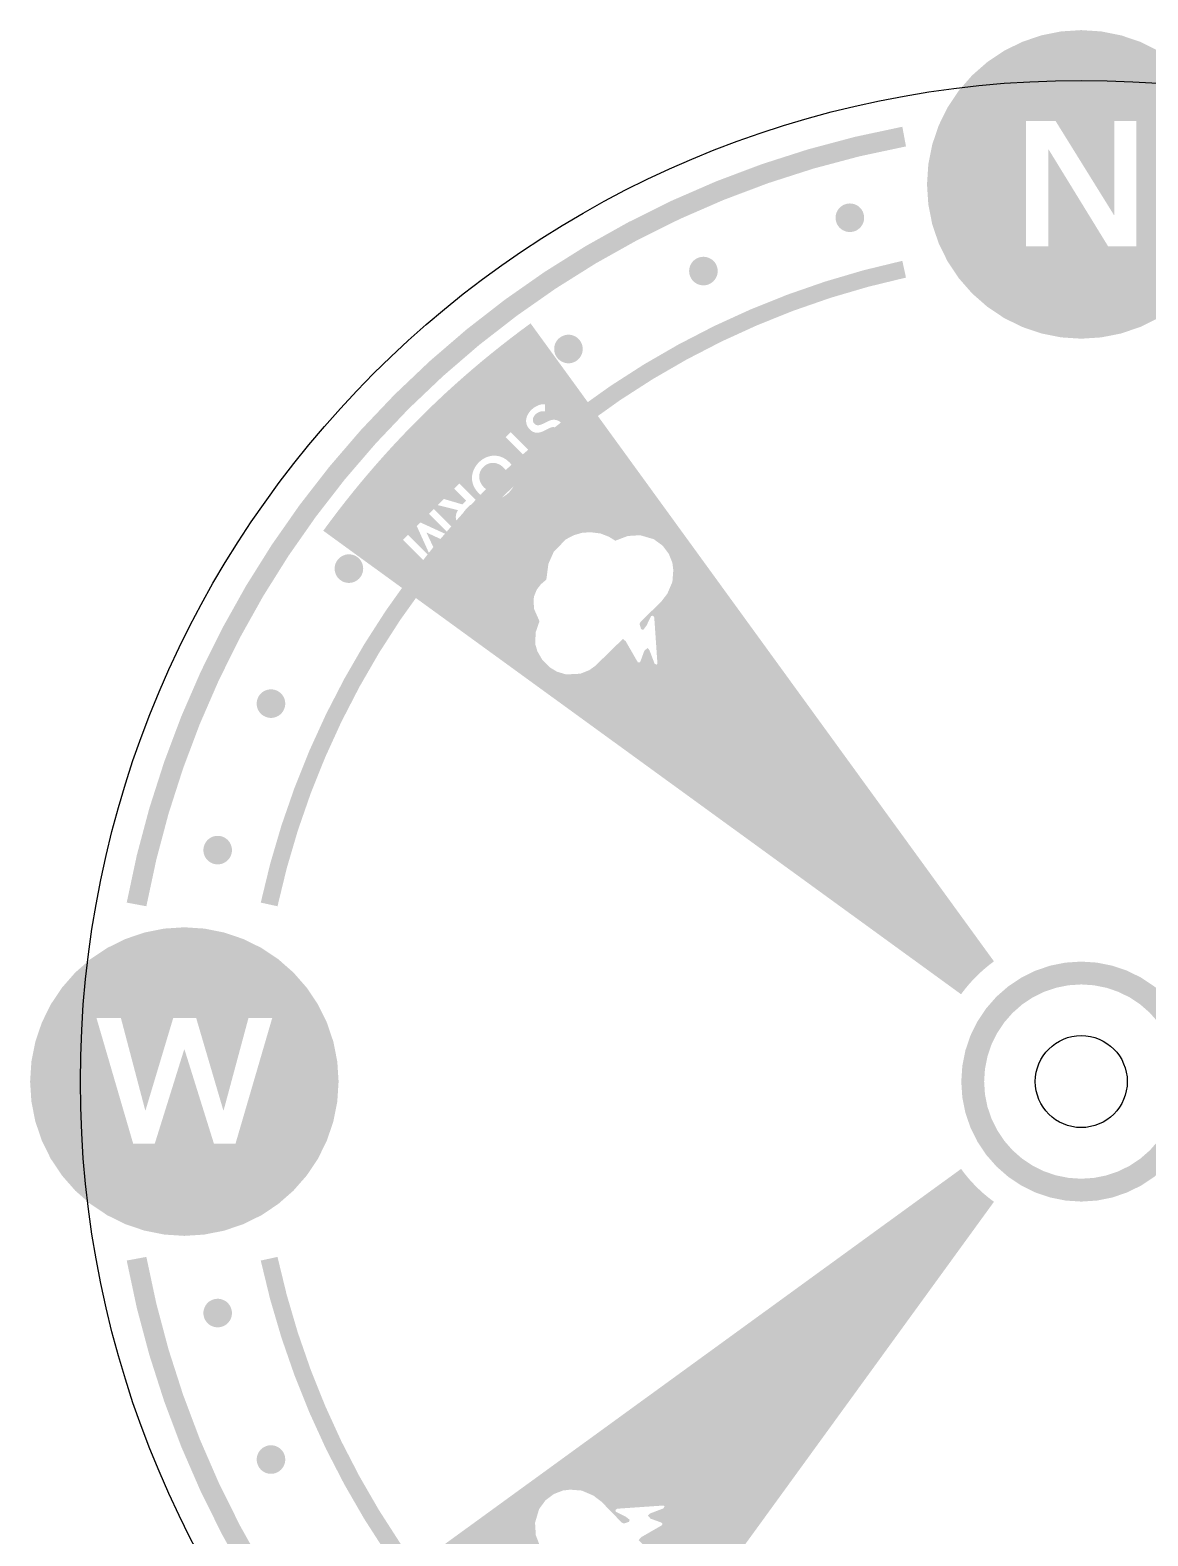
# Model space of a CAD drawing. Header units: millimetres. Extents: x 6 to 297, y 6 to 451.
# Drawn here: x 172 to 211.1, y 286.7 to 339.4 of the extents above; entities that cross this region are included whole.
import ezdxf

# ---------------------------------------------------------------- set-up
doc = ezdxf.new("R2010")
doc.units = ezdxf.units.MM
doc.layers.add('CUT', color=1, linetype='Continuous')
doc.layers.add('RASTER', color=7, linetype='Continuous')

msp = doc.modelspace()

# ---------------------------------------------------------------- hatches: boundary and pattern name
at = {"layer": 'RASTER'}
h = msp.add_hatch(color=7, dxfattribs=at)
h.paths.add_polyline_path([(214.2, 334), (214.154, 333.295), (214.016, 332.602), (213.789, 331.934), (213.477, 331.3), (213.084, 330.713), (212.618, 330.182), (212.087, 329.716), (211.5, 329.323), (210.866, 329.011), (210.198, 328.784), (209.505, 328.646), (208.8, 328.6), (208.095, 328.646), (207.402, 328.784), (206.734, 329.011), (206.1, 329.323), (205.513, 329.716), (204.982, 330.182), (204.516, 330.713), (204.123, 331.3), (203.811, 331.934), (203.584, 332.602), (203.446, 333.295), (203.4, 334), (203.446, 334.705), (203.584, 335.398), (203.811, 336.066), (204.123, 336.7), (204.516, 337.287), (204.982, 337.818), (205.513, 338.284), (206.1, 338.677), (206.734, 338.989), (207.402, 339.216), (208.095, 339.354), (208.8, 339.4), (209.505, 339.354), (210.198, 339.216), (210.866, 338.989), (211.5, 338.677), (212.087, 338.284), (212.618, 337.818), (213.084, 337.287), (213.477, 336.7), (213.789, 336.066), (214.016, 335.398), (214.154, 334.705)])
h.paths.add_polyline_path([(206.866, 336.22), (206.866, 331.83), (207.647, 331.83), (207.647, 335.221), (207.659, 335.221), (209.742, 331.83), (210.734, 331.83), (210.734, 336.22), (209.953, 336.22), (209.953, 332.934), (209.941, 332.934), (207.901, 336.22), (206.866, 336.22)], flags=0)
for points in [[(175.382, 308.864), (175.737, 310.527), (176.175, 312.17), (176.694, 313.789), (177.293, 315.38), (177.971, 316.939), (178.727, 318.462), (179.557, 319.945), (180.461, 321.385), (181.435, 322.778), (182.478, 324.121), (183.587, 325.41), (184.758, 326.642), (185.99, 327.813), (187.279, 328.922), (188.622, 329.965), (190.015, 330.939), (191.455, 331.843), (192.938, 332.673), (194.461, 333.429), (196.02, 334.107), (197.611, 334.706), (199.23, 335.225), (200.873, 335.663), (202.536, 336.018), (202.664, 335.33), (201.036, 334.982), (199.427, 334.554), (197.842, 334.045), (196.283, 333.458), (194.757, 332.794), (193.265, 332.054), (191.812, 331.241), (190.402, 330.356), (189.037, 329.401), (187.722, 328.38), (186.46, 327.294), (185.253, 326.147), (184.106, 324.94), (183.02, 323.678), (181.999, 322.363), (181.044, 320.998), (180.159, 319.588), (179.346, 318.135), (178.606, 316.643), (177.942, 315.117), (177.355, 313.558), (176.846, 311.973), (176.418, 310.364), (176.07, 308.736)], [(201.199, 332.833), (201.195, 332.768), (201.182, 332.704), (201.161, 332.642), (201.132, 332.583), (201.096, 332.529), (201.053, 332.48), (201.003, 332.437), (200.949, 332.4), (200.89, 332.372), (200.828, 332.351), (200.764, 332.338), (200.699, 332.333), (200.634, 332.338), (200.57, 332.351), (200.508, 332.372), (200.449, 332.4), (200.395, 332.437), (200.345, 332.48), (200.302, 332.529), (200.266, 332.583), (200.237, 332.642), (200.216, 332.704), (200.203, 332.768), (200.199, 332.833), (200.203, 332.899), (200.216, 332.963), (200.237, 333.025), (200.266, 333.083), (200.302, 333.138), (200.345, 333.187), (200.395, 333.23), (200.449, 333.266), (200.508, 333.295), (200.57, 333.316), (200.634, 333.329), (200.699, 333.333), (200.764, 333.329), (200.828, 333.316), (200.89, 333.295), (200.949, 333.266), (201.003, 333.23), (201.053, 333.187), (201.096, 333.138), (201.132, 333.083), (201.161, 333.025), (201.182, 332.963), (201.195, 332.899)], [(180.075, 308.864), (180.405, 310.222), (180.8, 311.564), (181.258, 312.885), (181.778, 314.182), (182.359, 315.454), (183, 316.696), (183.699, 317.907), (184.455, 319.083), (185.266, 320.222), (186.131, 321.321), (187.046, 322.377), (188.011, 323.389), (189.023, 324.354), (190.079, 325.269), (191.178, 326.134), (192.317, 326.945), (193.493, 327.701), (194.704, 328.4), (195.946, 329.041), (197.218, 329.622), (198.515, 330.142), (199.836, 330.6), (201.178, 330.995), (202.536, 331.325), (202.664, 330.739), (201.333, 330.415), (200.019, 330.029), (198.725, 329.58), (197.454, 329.071), (196.208, 328.502), (194.991, 327.874), (193.805, 327.189), (192.653, 326.448), (191.538, 325.653), (190.461, 324.807), (189.426, 323.91), (188.435, 322.965), (187.49, 321.974), (186.593, 320.939), (185.747, 319.862), (184.952, 318.747), (184.211, 317.595), (183.526, 316.409), (182.898, 315.192), (182.329, 313.946), (181.82, 312.675), (181.371, 311.381), (180.985, 310.067), (180.661, 308.736)], [(196.072, 330.967), (196.068, 330.902), (196.055, 330.838), (196.034, 330.776), (196.005, 330.717), (195.969, 330.663), (195.926, 330.614), (195.876, 330.571), (195.822, 330.534), (195.763, 330.505), (195.701, 330.484), (195.637, 330.472), (195.572, 330.467), (195.507, 330.472), (195.443, 330.484), (195.381, 330.505), (195.322, 330.534), (195.268, 330.571), (195.218, 330.614), (195.175, 330.663), (195.139, 330.717), (195.11, 330.776), (195.089, 330.838), (195.076, 330.902), (195.072, 330.967), (195.076, 331.033), (195.089, 331.097), (195.11, 331.159), (195.139, 331.217), (195.175, 331.272), (195.218, 331.321), (195.268, 331.364), (195.322, 331.4), (195.381, 331.429), (195.443, 331.45), (195.507, 331.463), (195.572, 331.467), (195.637, 331.463), (195.701, 331.45), (195.763, 331.429), (195.822, 331.4), (195.876, 331.364), (195.926, 331.321), (195.969, 331.272), (196.005, 331.217), (196.034, 331.159), (196.055, 331.097), (196.068, 331.033)], [(191.347, 328.239), (191.343, 328.174), (191.33, 328.11), (191.309, 328.048), (191.28, 327.989), (191.244, 327.935), (191.201, 327.886), (191.151, 327.843), (191.097, 327.806), (191.038, 327.778), (190.976, 327.756), (190.912, 327.744), (190.847, 327.739), (190.782, 327.744), (190.718, 327.756), (190.656, 327.778), (190.597, 327.806), (190.543, 327.843), (190.494, 327.886), (190.45, 327.935), (190.414, 327.989), (190.385, 328.048), (190.364, 328.11), (190.351, 328.174), (190.347, 328.239), (190.351, 328.305), (190.364, 328.369), (190.385, 328.431), (190.414, 328.489), (190.45, 328.544), (190.494, 328.593), (190.543, 328.636), (190.597, 328.672), (190.656, 328.701), (190.718, 328.722), (190.782, 328.735), (190.847, 328.739), (190.912, 328.735), (190.976, 328.722), (191.038, 328.701), (191.097, 328.672), (191.151, 328.636), (191.201, 328.593), (191.244, 328.544), (191.28, 328.489), (191.309, 328.431), (191.33, 328.369), (191.343, 328.305)], [(183.661, 320.553), (183.656, 320.488), (183.644, 320.424), (183.622, 320.362), (183.594, 320.303), (183.557, 320.249), (183.514, 320.199), (183.465, 320.156), (183.411, 320.12), (183.352, 320.091), (183.29, 320.07), (183.226, 320.057), (183.161, 320.053), (183.095, 320.057), (183.031, 320.07), (182.969, 320.091), (182.911, 320.12), (182.856, 320.156), (182.807, 320.199), (182.764, 320.249), (182.728, 320.303), (182.699, 320.362), (182.678, 320.424), (182.665, 320.488), (182.661, 320.553), (182.665, 320.618), (182.678, 320.682), (182.699, 320.744), (182.728, 320.803), (182.764, 320.857), (182.807, 320.906), (182.856, 320.95), (182.911, 320.986), (182.969, 321.015), (183.031, 321.036), (183.095, 321.049), (183.161, 321.053), (183.226, 321.049), (183.29, 321.036), (183.352, 321.015), (183.411, 320.986), (183.465, 320.95), (183.514, 320.906), (183.557, 320.857), (183.594, 320.803), (183.622, 320.744), (183.644, 320.682), (183.656, 320.618)], [(180.933, 315.828), (180.928, 315.763), (180.916, 315.699), (180.895, 315.637), (180.866, 315.578), (180.829, 315.524), (180.786, 315.474), (180.737, 315.431), (180.683, 315.395), (180.624, 315.366), (180.562, 315.345), (180.498, 315.332), (180.433, 315.328), (180.367, 315.332), (180.303, 315.345), (180.241, 315.366), (180.183, 315.395), (180.128, 315.431), (180.079, 315.474), (180.036, 315.524), (180, 315.578), (179.971, 315.637), (179.95, 315.699), (179.937, 315.763), (179.933, 315.828), (179.937, 315.893), (179.95, 315.957), (179.971, 316.019), (180, 316.078), (180.036, 316.132), (180.079, 316.182), (180.128, 316.225), (180.183, 316.261), (180.241, 316.29), (180.303, 316.311), (180.367, 316.324), (180.433, 316.328), (180.498, 316.324), (180.562, 316.311), (180.624, 316.29), (180.683, 316.261), (180.737, 316.225), (180.786, 316.182), (180.829, 316.132), (180.866, 316.078), (180.895, 316.019), (180.916, 315.957), (180.928, 315.893)], [(179.067, 310.701), (179.062, 310.636), (179.049, 310.572), (179.028, 310.51), (179, 310.451), (178.963, 310.397), (178.92, 310.347), (178.871, 310.304), (178.817, 310.268), (178.758, 310.239), (178.696, 310.218), (178.632, 310.205), (178.567, 310.201), (178.501, 310.205), (178.437, 310.218), (178.375, 310.239), (178.317, 310.268), (178.262, 310.304), (178.213, 310.347), (178.17, 310.397), (178.134, 310.451), (178.105, 310.51), (178.084, 310.572), (178.071, 310.636), (178.067, 310.701), (178.071, 310.766), (178.084, 310.83), (178.105, 310.892), (178.134, 310.951), (178.17, 311.005), (178.213, 311.055), (178.262, 311.098), (178.317, 311.134), (178.375, 311.163), (178.437, 311.184), (178.501, 311.197), (178.567, 311.201), (178.632, 311.197), (178.696, 311.184), (178.758, 311.163), (178.817, 311.134), (178.871, 311.098), (178.92, 311.055), (178.963, 311.005), (179, 310.951), (179.028, 310.892), (179.049, 310.83), (179.062, 310.766)], [(202.536, 269.182), (200.873, 269.537), (199.23, 269.975), (197.611, 270.494), (196.02, 271.093), (194.461, 271.771), (192.938, 272.527), (191.455, 273.357), (190.015, 274.261), (188.622, 275.235), (187.279, 276.278), (185.99, 277.387), (184.758, 278.558), (183.587, 279.79), (182.478, 281.079), (181.435, 282.422), (180.461, 283.815), (179.557, 285.255), (178.727, 286.738), (177.971, 288.261), (177.293, 289.82), (176.694, 291.411), (176.175, 293.03), (175.737, 294.673), (175.382, 296.336), (176.07, 296.464), (176.418, 294.836), (176.846, 293.227), (177.355, 291.642), (177.942, 290.083), (178.606, 288.557), (179.346, 287.065), (180.159, 285.612), (181.044, 284.202), (181.999, 282.837), (183.02, 281.522), (184.106, 280.26), (185.253, 279.053), (186.46, 277.906), (187.722, 276.82), (189.037, 275.799), (190.402, 274.844), (191.812, 273.959), (193.265, 273.146), (194.757, 272.406), (196.283, 271.742), (197.842, 271.155), (199.427, 270.646), (201.036, 270.218), (202.664, 269.87)], [(202.536, 273.875), (201.178, 274.205), (199.836, 274.6), (198.515, 275.058), (197.218, 275.578), (195.946, 276.159), (194.704, 276.8), (193.493, 277.499), (192.317, 278.255), (191.178, 279.066), (190.079, 279.931), (189.023, 280.846), (188.011, 281.811), (187.046, 282.823), (186.131, 283.879), (185.266, 284.978), (184.455, 286.117), (183.699, 287.293), (183, 288.504), (182.359, 289.746), (181.778, 291.018), (181.258, 292.315), (180.8, 293.636), (180.405, 294.978), (180.075, 296.336), (180.661, 296.464), (180.985, 295.133), (181.371, 293.819), (181.82, 292.525), (182.329, 291.254), (182.898, 290.008), (183.526, 288.791), (184.211, 287.605), (184.952, 286.453), (185.747, 285.338), (186.593, 284.261), (187.49, 283.226), (188.435, 282.235), (189.426, 281.29), (190.461, 280.393), (191.538, 279.547), (192.653, 278.752), (193.805, 278.011), (194.991, 277.326), (196.208, 276.698), (197.454, 276.129), (198.725, 275.62), (200.019, 275.171), (201.333, 274.785), (202.664, 274.461)], [(179.067, 294.499), (179.062, 294.434), (179.049, 294.37), (179.028, 294.308), (179, 294.249), (178.963, 294.195), (178.92, 294.145), (178.871, 294.102), (178.817, 294.066), (178.758, 294.037), (178.696, 294.016), (178.632, 294.003), (178.567, 293.999), (178.501, 294.003), (178.437, 294.016), (178.375, 294.037), (178.317, 294.066), (178.262, 294.102), (178.213, 294.145), (178.17, 294.195), (178.134, 294.249), (178.105, 294.308), (178.084, 294.37), (178.071, 294.434), (178.067, 294.499), (178.071, 294.564), (178.084, 294.628), (178.105, 294.69), (178.134, 294.749), (178.17, 294.803), (178.213, 294.853), (178.262, 294.896), (178.317, 294.932), (178.375, 294.961), (178.437, 294.982), (178.501, 294.995), (178.567, 294.999), (178.632, 294.995), (178.696, 294.982), (178.758, 294.961), (178.817, 294.932), (178.871, 294.896), (178.92, 294.853), (178.963, 294.803), (179, 294.749), (179.028, 294.69), (179.049, 294.628), (179.062, 294.564)], [(180.933, 289.372), (180.928, 289.307), (180.916, 289.243), (180.895, 289.181), (180.866, 289.122), (180.829, 289.068), (180.786, 289.018), (180.737, 288.975), (180.683, 288.939), (180.624, 288.91), (180.562, 288.889), (180.498, 288.876), (180.433, 288.872), (180.367, 288.876), (180.303, 288.889), (180.241, 288.91), (180.183, 288.939), (180.128, 288.975), (180.079, 289.018), (180.036, 289.068), (180, 289.122), (179.971, 289.181), (179.95, 289.243), (179.937, 289.307), (179.933, 289.372), (179.937, 289.437), (179.95, 289.501), (179.971, 289.563), (180, 289.622), (180.036, 289.676), (180.079, 289.726), (180.128, 289.769), (180.183, 289.805), (180.241, 289.834), (180.303, 289.855), (180.367, 289.868), (180.433, 289.872), (180.498, 289.868), (180.562, 289.855), (180.624, 289.834), (180.683, 289.805), (180.737, 289.769), (180.786, 289.726), (180.829, 289.676), (180.866, 289.622), (180.895, 289.563), (180.916, 289.501), (180.928, 289.437)]]:
    msp.add_hatch(color=7, dxfattribs=at).paths.add_polyline_path(points)
h = msp.add_hatch(color=7, dxfattribs=at)
h.paths.add_polyline_path([(182.264, 321.879), (182.519, 322.225), (182.778, 322.567), (183.042, 322.906), (183.31, 323.242), (183.582, 323.574), (183.859, 323.902), (184.14, 324.227), (184.425, 324.547), (184.714, 324.865), (185.008, 325.178), (185.305, 325.488), (185.607, 325.793), (185.912, 326.095), (186.222, 326.392), (186.535, 326.686), (186.853, 326.975), (187.173, 327.26), (187.498, 327.541), (187.826, 327.818), (188.158, 328.09), (188.494, 328.358), (188.833, 328.622), (189.175, 328.881), (189.521, 329.136), (205.744, 306.807), (205.689, 306.767), (205.634, 306.725), (205.581, 306.684), (205.528, 306.641), (205.475, 306.598), (205.423, 306.554), (205.371, 306.51), (205.321, 306.464), (205.27, 306.418), (205.221, 306.372), (205.171, 306.325), (205.123, 306.277), (205.075, 306.229), (205.028, 306.179), (204.982, 306.13), (204.936, 306.079), (204.89, 306.029), (204.846, 305.977), (204.802, 305.925), (204.759, 305.872), (204.716, 305.819), (204.675, 305.766), (204.633, 305.711), (204.593, 305.656)])
h.paths.add_polyline_path([(190.334, 321.144), (190.145, 320.719), (190.073, 320.167), (189.884, 320.007), (189.737, 319.816), (189.644, 319.582), (189.623, 319.444), (189.646, 319.136), (189.833, 318.711), (189.697, 318.318), (189.688, 317.904), (189.759, 317.659), (189.926, 317.372), (190.213, 317.086), (190.447, 316.945), (190.766, 316.85), (191.265, 316.875), (191.573, 316.998), (191.786, 317.149), (192.753, 318.093), (192.852, 318.01), (193.273, 317.279), (193.326, 317.264), (193.365, 317.298), (193.505, 317.681), (193.613, 317.772), (193.681, 317.702), (193.864, 317.224), (193.94, 317.188), (193.962, 317.234), (193.851, 318.849), (193.804, 318.907), (193.743, 318.892), (193.575, 318.552), (193.464, 318.409), (193.392, 318.435), (193.333, 318.616), (193.369, 318.69), (194.091, 319.391), (194.31, 319.678), (194.487, 320.092), (194.518, 320.496), (194.487, 320.751), (194.361, 321.07), (194.144, 321.357), (193.836, 321.582), (193.358, 321.722), (192.923, 321.695), (192.487, 321.529), (192.264, 321.669), (191.966, 321.784), (191.658, 321.822), (191.35, 321.814), (191.031, 321.722), (190.755, 321.576), (190.334, 321.144)], flags=0)
h.paths.add_polyline_path([(190.12, 325.045), (190.131, 324.802), (190.159, 324.804), (190.186, 324.807), (190.214, 324.812), (190.241, 324.818), (190.268, 324.826), (190.295, 324.835), (190.322, 324.845), (190.348, 324.858), (190.374, 324.871), (190.399, 324.885), (190.423, 324.9), (190.446, 324.915), (190.468, 324.932), (190.49, 324.949), (190.51, 324.967), (190.53, 324.986), (190.546, 325.003), (190.562, 325.02), (190.578, 325.039), (190.593, 325.057), (190.607, 325.077), (190.62, 325.096), (190.633, 325.116), (190.646, 325.137), (190.657, 325.158), (190.668, 325.179), (190.677, 325.2), (190.686, 325.221), (190.693, 325.243), (190.7, 325.264), (190.705, 325.286), (190.709, 325.308), (190.713, 325.33), (190.715, 325.352), (190.716, 325.374), (190.715, 325.396), (190.714, 325.417), (190.711, 325.439), (190.707, 325.461), (190.702, 325.483), (190.695, 325.504), (190.687, 325.526), (190.677, 325.546), (190.665, 325.567), (190.652, 325.587), (190.637, 325.607), (190.62, 325.627), (190.602, 325.646), (190.584, 325.663), (190.567, 325.679), (190.549, 325.693), (190.531, 325.705), (190.514, 325.716), (190.496, 325.726), (190.479, 325.735), (190.461, 325.741), (190.444, 325.747), (190.426, 325.752), (190.409, 325.756), (190.392, 325.759), (190.374, 325.761), (190.357, 325.763), (190.34, 325.763), (190.323, 325.763), (190.306, 325.761), (190.289, 325.76), (190.272, 325.757), (190.255, 325.754), (190.238, 325.75), (190.222, 325.745), (190.205, 325.74), (190.189, 325.734), (190.173, 325.727), (190.157, 325.721), (190.141, 325.714), (190.125, 325.707), (190.11, 325.7), (190.095, 325.692), (190.079, 325.685), (190.064, 325.677), (190.049, 325.669), (190.034, 325.662), (190.019, 325.654), (190.004, 325.647), (189.989, 325.639), (189.974, 325.632), (189.96, 325.625), (189.946, 325.618), (189.932, 325.611), (189.918, 325.605), (189.904, 325.599), (189.891, 325.594), (189.877, 325.589), (189.864, 325.584), (189.852, 325.581), (189.839, 325.577), (189.826, 325.575), (189.814, 325.573), (189.802, 325.571), (189.79, 325.57), (189.778, 325.57), (189.767, 325.571), (189.755, 325.572), (189.744, 325.573), (189.733, 325.576), (189.722, 325.579), (189.711, 325.584), (189.701, 325.589), (189.69, 325.595), (189.68, 325.603), (189.67, 325.611), (189.66, 325.621), (189.65, 325.631), (189.641, 325.641), (189.633, 325.652), (189.626, 325.662), (189.62, 325.673), (189.615, 325.684), (189.611, 325.695), (189.608, 325.705), (189.605, 325.716), (189.603, 325.727), (189.602, 325.738), (189.601, 325.749), (189.601, 325.76), (189.601, 325.772), (189.603, 325.783), (189.604, 325.794), (189.606, 325.805), (189.609, 325.816), (189.612, 325.827), (189.616, 325.837), (189.621, 325.848), (189.625, 325.858), (189.631, 325.869), (189.637, 325.879), (189.643, 325.889), (189.649, 325.898), (189.656, 325.908), (189.663, 325.917), (189.67, 325.925), (189.677, 325.934), (189.685, 325.942), (189.693, 325.95), (189.708, 325.964), (189.724, 325.978), (189.742, 325.991), (189.76, 326.003), (189.779, 326.014), (189.8, 326.024), (189.821, 326.033), (189.843, 326.041), (189.866, 326.049), (189.889, 326.054), (189.911, 326.059), (189.934, 326.062), (189.956, 326.063), (189.978, 326.063), (190, 326.062), (190.022, 326.059), (190.031, 326.305), (189.998, 326.307), (189.966, 326.306), (189.933, 326.304), (189.901, 326.299), (189.868, 326.292), (189.836, 326.283), (189.803, 326.272), (189.771, 326.259), (189.739, 326.244), (189.708, 326.228), (189.678, 326.21), (189.65, 326.192), (189.622, 326.172), (189.595, 326.151), (189.569, 326.128), (189.544, 326.104), (189.526, 326.086), (189.509, 326.067), (189.493, 326.047), (189.477, 326.028), (189.463, 326.007), (189.449, 325.987), (189.436, 325.966), (189.424, 325.944), (189.413, 325.923), (189.403, 325.901), (189.394, 325.879), (189.386, 325.857), (189.38, 325.835), (189.375, 325.813), (189.37, 325.791), (189.367, 325.769), (189.365, 325.747), (189.365, 325.724), (189.366, 325.702), (189.367, 325.68), (189.371, 325.657), (189.375, 325.635), (189.381, 325.613), (189.388, 325.59), (189.396, 325.568), (189.406, 325.546), (189.418, 325.524), (189.431, 325.503), (189.445, 325.482), (189.462, 325.461), (189.479, 325.44), (189.499, 325.42), (189.517, 325.402), (189.536, 325.386), (189.554, 325.372), (189.573, 325.359), (189.592, 325.348), (189.611, 325.338), (189.63, 325.331), (189.649, 325.324), (189.669, 325.319), (189.688, 325.315), (189.707, 325.312), (189.726, 325.311), (189.745, 325.31), (189.764, 325.31), (189.783, 325.311), (189.802, 325.313), (189.821, 325.316), (189.84, 325.32), (189.858, 325.324), (189.877, 325.329), (189.895, 325.335), (189.913, 325.341), (189.931, 325.348), (189.949, 325.355), (189.967, 325.363), (189.984, 325.371), (190.002, 325.379), (190.019, 325.387), (190.035, 325.395), (190.052, 325.404), (190.068, 325.412), (190.084, 325.42), (190.098, 325.427), (190.111, 325.434), (190.125, 325.441), (190.138, 325.448), (190.15, 325.454), (190.163, 325.46), (190.175, 325.466), (190.188, 325.472), (190.199, 325.478), (190.211, 325.482), (190.223, 325.487), (190.234, 325.491), (190.245, 325.495), (190.256, 325.498), (190.267, 325.5), (190.277, 325.502), (190.288, 325.504), (190.298, 325.505), (190.308, 325.506), (190.318, 325.506), (190.328, 325.505), (190.338, 325.504), (190.348, 325.503), (190.357, 325.5), (190.367, 325.498), (190.376, 325.494), (190.385, 325.49), (190.394, 325.484), (190.403, 325.479), (190.412, 325.472), (190.421, 325.465), (190.429, 325.457), (190.438, 325.447), (190.446, 325.438), (190.453, 325.428), (190.459, 325.418), (190.465, 325.408), (190.469, 325.398), (190.473, 325.388), (190.476, 325.377), (190.478, 325.367), (190.48, 325.356), (190.481, 325.346), (190.481, 325.335), (190.481, 325.325), (190.48, 325.314), (190.479, 325.304), (190.477, 325.293), (190.474, 325.283), (190.471, 325.272), (190.468, 325.262), (190.464, 325.252), (190.46, 325.242), (190.455, 325.232), (190.45, 325.222), (190.444, 325.213), (190.438, 325.203), (190.432, 325.194), (190.426, 325.184), (190.419, 325.176), (190.412, 325.167), (190.405, 325.159), (190.397, 325.15), (190.39, 325.143), (190.376, 325.13), (190.362, 325.118), (190.347, 325.107), (190.331, 325.097), (190.315, 325.087), (190.298, 325.078), (190.28, 325.07), (190.261, 325.063), (190.242, 325.057), (190.224, 325.052), (190.205, 325.048), (190.188, 325.045), (190.17, 325.044), (190.153, 325.043), (190.136, 325.043), (190.12, 325.045)], flags=0)
h.paths.add_polyline_path([(189.67, 324.488), (188.824, 325.333), (188.646, 325.155), (189.492, 324.31), (189.185, 324.003), (189.34, 323.847), (190.132, 324.639), (189.977, 324.795), (189.67, 324.488)], flags=0)
h.paths.add_polyline_path([(188.775, 324.277), (188.745, 324.305), (188.715, 324.332), (188.684, 324.357), (188.652, 324.379), (188.62, 324.4), (188.588, 324.419), (188.554, 324.436), (188.52, 324.451), (188.486, 324.464), (188.451, 324.476), (188.417, 324.485), (188.382, 324.493), (188.347, 324.499), (188.312, 324.503), (188.277, 324.506), (188.242, 324.506), (188.206, 324.505), (188.171, 324.502), (188.136, 324.497), (188.101, 324.49), (188.066, 324.482), (188.032, 324.471), (187.997, 324.459), (187.963, 324.445), (187.929, 324.43), (187.896, 324.412), (187.863, 324.393), (187.831, 324.372), (187.8, 324.349), (187.769, 324.324), (187.739, 324.298), (187.71, 324.27), (187.681, 324.24), (187.655, 324.21), (187.63, 324.179), (187.607, 324.147), (187.585, 324.115), (187.566, 324.082), (187.548, 324.049), (187.532, 324.015), (187.518, 323.98), (187.506, 323.946), (187.495, 323.911), (187.487, 323.876), (187.48, 323.841), (187.475, 323.806), (187.472, 323.77), (187.47, 323.735), (187.471, 323.699), (187.473, 323.664), (187.477, 323.629), (187.483, 323.594), (187.49, 323.559), (187.5, 323.524), (187.511, 323.49), (187.525, 323.455), (187.54, 323.421), (187.557, 323.388), (187.576, 323.355), (187.596, 323.323), (187.619, 323.292), (187.644, 323.261), (187.67, 323.231), (187.699, 323.201), (187.729, 323.172), (187.76, 323.145), (187.791, 323.12), (187.823, 323.097), (187.855, 323.075), (187.888, 323.056), (187.922, 323.039), (187.956, 323.024), (187.99, 323.011), (188.025, 323), (188.059, 322.99), (188.094, 322.983), (188.128, 322.977), (188.163, 322.973), (188.198, 322.972), (188.233, 322.972), (188.268, 322.974), (188.303, 322.977), (188.338, 322.983), (188.372, 322.99), (188.406, 323), (188.441, 323.011), (188.475, 323.024), (188.509, 323.038), (188.543, 323.055), (188.576, 323.073), (188.608, 323.093), (188.64, 323.114), (188.671, 323.138), (188.702, 323.163), (188.732, 323.189), (188.762, 323.218), (188.79, 323.247), (188.817, 323.277), (188.841, 323.307), (188.864, 323.339), (188.886, 323.37), (188.905, 323.403), (188.923, 323.435), (188.939, 323.469), (188.954, 323.503), (188.967, 323.537), (188.977, 323.571), (188.987, 323.605), (188.994, 323.639), (188.999, 323.674), (189.003, 323.708), (189.005, 323.743), (189.004, 323.778), (189.003, 323.813), (188.999, 323.847), (188.993, 323.882), (188.985, 323.916), (188.976, 323.951), (188.965, 323.985), (188.952, 324.02), (188.936, 324.054), (188.919, 324.087), (188.9, 324.12), (188.879, 324.153), (188.856, 324.185), (188.831, 324.216), (188.804, 324.247), (188.775, 324.277)], flags=0)
h.paths.add_polyline_path([(188.581, 324.083), (188.6, 324.064), (188.618, 324.044), (188.634, 324.023), (188.65, 324.002), (188.664, 323.981), (188.677, 323.959), (188.689, 323.937), (188.7, 323.914), (188.71, 323.891), (188.719, 323.868), (188.727, 323.845), (188.733, 323.822), (188.738, 323.799), (188.742, 323.776), (188.745, 323.752), (188.746, 323.728), (188.747, 323.705), (188.746, 323.681), (188.744, 323.658), (188.741, 323.634), (188.737, 323.611), (188.731, 323.588), (188.724, 323.565), (188.716, 323.542), (188.707, 323.52), (188.696, 323.498), (188.684, 323.476), (188.671, 323.455), (188.656, 323.434), (188.64, 323.413), (188.622, 323.393), (188.604, 323.373), (188.584, 323.355), (188.564, 323.337), (188.543, 323.321), (188.522, 323.306), (188.501, 323.293), (188.479, 323.281), (188.457, 323.27), (188.434, 323.26), (188.411, 323.252), (188.388, 323.245), (188.365, 323.239), (188.341, 323.235), (188.318, 323.232), (188.294, 323.229), (188.271, 323.229), (188.247, 323.229), (188.224, 323.231), (188.2, 323.234), (188.177, 323.238), (188.153, 323.243), (188.13, 323.249), (188.107, 323.257), (188.084, 323.265), (188.061, 323.275), (188.039, 323.286), (188.016, 323.298), (187.995, 323.311), (187.973, 323.326), (187.952, 323.341), (187.932, 323.358), (187.912, 323.376), (187.892, 323.395), (187.873, 323.415), (187.854, 323.436), (187.837, 323.457), (187.821, 323.478), (187.806, 323.5), (187.793, 323.522), (187.78, 323.544), (187.769, 323.567), (187.759, 323.59), (187.75, 323.613), (187.743, 323.637), (187.737, 323.66), (187.731, 323.683), (187.727, 323.707), (187.725, 323.731), (187.723, 323.755), (187.723, 323.778), (187.724, 323.802), (187.726, 323.826), (187.73, 323.849), (187.734, 323.872), (187.74, 323.895), (187.747, 323.918), (187.756, 323.941), (187.765, 323.964), (187.776, 323.986), (187.789, 324.008), (187.802, 324.029), (187.817, 324.049), (187.833, 324.07), (187.85, 324.089), (187.868, 324.109), (187.888, 324.127), (187.907, 324.144), (187.927, 324.16), (187.948, 324.175), (187.969, 324.188), (187.991, 324.2), (188.013, 324.211), (188.035, 324.22), (188.058, 324.229), (188.081, 324.236), (188.104, 324.242), (188.127, 324.246), (188.15, 324.249), (188.174, 324.252), (188.197, 324.253), (188.221, 324.252), (188.245, 324.251), (188.269, 324.248), (188.292, 324.244), (188.316, 324.239), (188.339, 324.233), (188.362, 324.225), (188.385, 324.216), (188.408, 324.206), (188.431, 324.195), (188.454, 324.183), (188.476, 324.169), (188.498, 324.154), (188.519, 324.138), (188.54, 324.121), (188.561, 324.103), (188.581, 324.083)], flags=0)
h.paths.add_polyline_path([(188.024, 322.531), (187.023, 323.532), (186.844, 323.354), (187.269, 322.929), (187.138, 322.799), (186.482, 322.992), (186.267, 322.777), (186.979, 322.6), (186.96, 322.567), (186.943, 322.535), (186.93, 322.502), (186.919, 322.47), (186.911, 322.437), (186.906, 322.405), (186.903, 322.372), (186.904, 322.34), (186.907, 322.307), (186.914, 322.276), (186.923, 322.245), (186.936, 322.215), (186.952, 322.185), (186.972, 322.156), (186.994, 322.128), (187.02, 322.101), (187.04, 322.082), (187.06, 322.064), (187.08, 322.049), (187.101, 322.035), (187.121, 322.023), (187.142, 322.013), (187.164, 322.004), (187.185, 321.997), (187.207, 321.992), (187.228, 321.988), (187.25, 321.985), (187.271, 321.984), (187.293, 321.984), (187.314, 321.985), (187.336, 321.987), (187.357, 321.991), (187.378, 321.996), (187.4, 322.002), (187.421, 322.009), (187.441, 322.017), (187.462, 322.026), (187.483, 322.037), (187.503, 322.048), (187.524, 322.06), (187.544, 322.073), (187.564, 322.087), (187.583, 322.102), (187.603, 322.117), (187.621, 322.132), (187.64, 322.148), (187.658, 322.165), (187.676, 322.183), (188.024, 322.531)], flags=0)
h.paths.add_polyline_path([(187.269, 322.638), (187.414, 322.784), (187.696, 322.502), (187.534, 322.341), (187.526, 322.333), (187.517, 322.324), (187.508, 322.316), (187.499, 322.308), (187.489, 322.3), (187.479, 322.292), (187.469, 322.284), (187.459, 322.277), (187.448, 322.269), (187.438, 322.263), (187.427, 322.256), (187.417, 322.251), (187.406, 322.246), (187.395, 322.241), (187.384, 322.237), (187.373, 322.234), (187.362, 322.231), (187.351, 322.228), (187.34, 322.227), (187.329, 322.226), (187.318, 322.226), (187.307, 322.226), (187.296, 322.227), (187.285, 322.229), (187.274, 322.231), (187.263, 322.235), (187.252, 322.239), (187.241, 322.245), (187.231, 322.251), (187.22, 322.259), (187.21, 322.268), (187.199, 322.277), (187.189, 322.289), (187.179, 322.3), (187.17, 322.312), (187.163, 322.324), (187.157, 322.335), (187.152, 322.347), (187.148, 322.359), (187.145, 322.371), (187.143, 322.384), (187.142, 322.396), (187.141, 322.408), (187.142, 322.419), (187.143, 322.431), (187.145, 322.443), (187.147, 322.455), (187.151, 322.466), (187.155, 322.478), (187.159, 322.489), (187.164, 322.5), (187.17, 322.512), (187.176, 322.523), (187.183, 322.534), (187.19, 322.545), (187.198, 322.556), (187.206, 322.567), (187.215, 322.578), (187.223, 322.588), (187.232, 322.598), (187.241, 322.609), (187.25, 322.619), (187.259, 322.628), (187.269, 322.638)], flags=0)
h.paths.add_polyline_path([(187.134, 321.641), (186.133, 322.642), (185.963, 322.473), (186.768, 321.668), (186.765, 321.665), (185.661, 322.17), (185.536, 322.045), (186.037, 320.937), (186.034, 320.934), (185.229, 321.739), (185.053, 321.562), (186.054, 320.561), (186.334, 320.841), (185.88, 321.809), (185.884, 321.814), (186.856, 321.362), (187.134, 321.641)], flags=0)
h = msp.add_hatch(color=7, dxfattribs=at)
h.paths.add_polyline_path([(182.8, 302.6), (182.754, 301.895), (182.616, 301.202), (182.389, 300.534), (182.077, 299.9), (181.684, 299.313), (181.218, 298.782), (180.687, 298.316), (180.1, 297.923), (179.466, 297.611), (178.798, 297.384), (178.105, 297.246), (177.4, 297.2), (176.695, 297.246), (176.002, 297.384), (175.334, 297.611), (174.7, 297.923), (174.113, 298.316), (173.582, 298.782), (173.116, 299.313), (172.723, 299.9), (172.411, 300.534), (172.184, 301.202), (172.046, 301.895), (172, 302.6), (172.046, 303.305), (172.184, 303.998), (172.411, 304.666), (172.723, 305.3), (173.116, 305.887), (173.582, 306.418), (174.113, 306.884), (174.7, 307.277), (175.334, 307.589), (176.002, 307.816), (176.695, 307.954), (177.4, 308), (178.105, 307.954), (178.798, 307.816), (179.466, 307.589), (180.1, 307.277), (180.687, 306.884), (181.218, 306.418), (181.684, 305.887), (182.077, 305.3), (182.389, 304.666), (182.616, 303.998), (182.754, 303.305)])
h.paths.add_polyline_path([(174.325, 304.82), (175.608, 300.43), (176.365, 300.43), (177.394, 303.722), (177.406, 303.722), (178.435, 300.43), (179.192, 300.43), (180.475, 304.82), (179.644, 304.82), (178.776, 301.596), (178.764, 301.596), (177.815, 304.82), (177.009, 304.82), (176.042, 301.596), (176.03, 301.596), (175.18, 304.82), (174.325, 304.82)], flags=0)
h = msp.add_hatch(color=7, dxfattribs=at)
h.paths.add_polyline_path([(213, 302.6), (212.964, 302.052), (212.857, 301.513), (212.68, 300.993), (212.437, 300.5), (212.132, 300.043), (211.77, 299.63), (211.357, 299.268), (210.9, 298.963), (210.407, 298.72), (209.887, 298.543), (209.348, 298.436), (208.8, 298.4), (208.252, 298.436), (207.713, 298.543), (207.193, 298.72), (206.7, 298.963), (206.243, 299.268), (205.83, 299.63), (205.468, 300.043), (205.163, 300.5), (204.92, 300.993), (204.743, 301.513), (204.636, 302.052), (204.6, 302.6), (204.636, 303.148), (204.743, 303.687), (204.92, 304.207), (205.163, 304.7), (205.468, 305.157), (205.83, 305.57), (206.243, 305.932), (206.7, 306.237), (207.193, 306.48), (207.713, 306.657), (208.252, 306.764), (208.8, 306.8), (209.348, 306.764), (209.887, 306.657), (210.407, 306.48), (210.9, 306.237), (211.357, 305.932), (211.77, 305.57), (212.132, 305.157), (212.437, 304.7), (212.68, 304.207), (212.857, 303.687), (212.964, 303.148)])
h.paths.add_polyline_path([(212.2, 302.6), (212.171, 302.156), (212.084, 301.72), (211.941, 301.299), (211.744, 300.9), (211.497, 300.53), (211.204, 300.196), (210.87, 299.903), (210.5, 299.656), (210.101, 299.459), (209.68, 299.316), (209.244, 299.229), (208.8, 299.2), (208.356, 299.229), (207.92, 299.316), (207.499, 299.459), (207.1, 299.656), (206.73, 299.903), (206.396, 300.196), (206.103, 300.53), (205.856, 300.9), (205.659, 301.299), (205.516, 301.72), (205.429, 302.156), (205.4, 302.6), (205.429, 303.044), (205.516, 303.48), (205.659, 303.901), (205.856, 304.3), (206.103, 304.67), (206.396, 305.004), (206.73, 305.297), (207.1, 305.544), (207.499, 305.741), (207.92, 305.884), (208.356, 305.971), (208.8, 306), (209.244, 305.971), (209.68, 305.884), (210.101, 305.741), (210.5, 305.544), (210.87, 305.297), (211.204, 305.004), (211.497, 304.67), (211.744, 304.3), (211.941, 303.901), (212.084, 303.48), (212.171, 303.044)], flags=0)
h = msp.add_hatch(color=7, dxfattribs=at)
h.paths.add_polyline_path([(189.521, 276.064), (189.175, 276.319), (188.833, 276.578), (188.494, 276.842), (188.158, 277.11), (187.826, 277.382), (187.498, 277.659), (187.173, 277.94), (186.853, 278.225), (186.535, 278.514), (186.222, 278.808), (185.912, 279.105), (185.607, 279.407), (185.305, 279.712), (185.008, 280.022), (184.714, 280.335), (184.425, 280.653), (184.14, 280.973), (183.859, 281.298), (183.582, 281.626), (183.31, 281.958), (183.042, 282.294), (182.778, 282.633), (182.519, 282.975), (182.264, 283.321), (204.593, 299.544), (204.633, 299.489), (204.675, 299.434), (204.716, 299.381), (204.759, 299.328), (204.802, 299.275), (204.846, 299.223), (204.89, 299.171), (204.936, 299.121), (204.982, 299.07), (205.028, 299.021), (205.075, 298.971), (205.123, 298.923), (205.171, 298.875), (205.221, 298.828), (205.27, 298.782), (205.321, 298.736), (205.371, 298.69), (205.423, 298.646), (205.475, 298.602), (205.528, 298.559), (205.581, 298.516), (205.634, 298.475), (205.689, 298.433), (205.744, 298.393)])
h.paths.add_polyline_path([(190.256, 284.134), (190.681, 283.945), (191.233, 283.873), (191.393, 283.684), (191.584, 283.537), (191.818, 283.444), (191.956, 283.423), (192.264, 283.446), (192.689, 283.633), (193.082, 283.497), (193.496, 283.488), (193.741, 283.559), (194.028, 283.726), (194.314, 284.013), (194.455, 284.247), (194.55, 284.566), (194.525, 285.065), (194.402, 285.373), (194.251, 285.586), (193.307, 286.553), (193.39, 286.652), (194.121, 287.073), (194.136, 287.126), (194.102, 287.165), (193.719, 287.305), (193.628, 287.413), (193.698, 287.481), (194.176, 287.664), (194.212, 287.74), (194.166, 287.762), (192.551, 287.651), (192.493, 287.604), (192.508, 287.543), (192.848, 287.375), (192.991, 287.264), (192.965, 287.192), (192.784, 287.133), (192.71, 287.169), (192.009, 287.891), (191.722, 288.11), (191.308, 288.287), (190.904, 288.318), (190.649, 288.287), (190.33, 288.161), (190.043, 287.944), (189.818, 287.636), (189.678, 287.158), (189.705, 286.723), (189.871, 286.287), (189.731, 286.064), (189.616, 285.766), (189.578, 285.458), (189.586, 285.15), (189.678, 284.831), (189.824, 284.555), (190.256, 284.134)], flags=0)
h.paths.add_polyline_path([(186.355, 283.92), (186.598, 283.931), (186.596, 283.959), (186.593, 283.986), (186.588, 284.014), (186.582, 284.041), (186.574, 284.068), (186.565, 284.095), (186.555, 284.122), (186.542, 284.148), (186.529, 284.174), (186.515, 284.199), (186.5, 284.223), (186.485, 284.246), (186.468, 284.268), (186.451, 284.29), (186.433, 284.31), (186.414, 284.33), (186.397, 284.346), (186.38, 284.362), (186.361, 284.378), (186.343, 284.393), (186.323, 284.407), (186.304, 284.42), (186.284, 284.433), (186.263, 284.446), (186.242, 284.457), (186.221, 284.468), (186.2, 284.477), (186.179, 284.486), (186.157, 284.493), (186.136, 284.5), (186.114, 284.505), (186.092, 284.509), (186.07, 284.513), (186.048, 284.515), (186.026, 284.516), (186.004, 284.515), (185.983, 284.514), (185.961, 284.511), (185.939, 284.507), (185.917, 284.502), (185.896, 284.495), (185.874, 284.487), (185.854, 284.477), (185.833, 284.465), (185.813, 284.452), (185.793, 284.437), (185.773, 284.42), (185.754, 284.402), (185.737, 284.384), (185.721, 284.367), (185.707, 284.349), (185.695, 284.331), (185.684, 284.314), (185.674, 284.296), (185.665, 284.279), (185.659, 284.261), (185.653, 284.244), (185.648, 284.226), (185.644, 284.209), (185.641, 284.192), (185.639, 284.174), (185.637, 284.157), (185.637, 284.14), (185.637, 284.123), (185.639, 284.106), (185.64, 284.089), (185.643, 284.072), (185.646, 284.055), (185.65, 284.038), (185.655, 284.022), (185.66, 284.005), (185.666, 283.989), (185.673, 283.973), (185.679, 283.957), (185.686, 283.941), (185.693, 283.925), (185.7, 283.91), (185.708, 283.895), (185.715, 283.879), (185.723, 283.864), (185.731, 283.849), (185.738, 283.834), (185.746, 283.819), (185.753, 283.804), (185.761, 283.789), (185.768, 283.774), (185.775, 283.76), (185.782, 283.746), (185.789, 283.732), (185.795, 283.718), (185.801, 283.704), (185.806, 283.691), (185.811, 283.677), (185.816, 283.664), (185.819, 283.652), (185.823, 283.639), (185.825, 283.626), (185.827, 283.614), (185.829, 283.602), (185.83, 283.59), (185.83, 283.578), (185.829, 283.567), (185.828, 283.555), (185.827, 283.544), (185.824, 283.533), (185.821, 283.522), (185.816, 283.511), (185.811, 283.501), (185.805, 283.49), (185.797, 283.48), (185.789, 283.47), (185.779, 283.46), (185.769, 283.45), (185.759, 283.441), (185.748, 283.433), (185.738, 283.426), (185.727, 283.42), (185.716, 283.415), (185.705, 283.411), (185.695, 283.408), (185.684, 283.405), (185.673, 283.403), (185.662, 283.402), (185.651, 283.401), (185.64, 283.401), (185.628, 283.401), (185.617, 283.403), (185.606, 283.404), (185.595, 283.406), (185.584, 283.409), (185.573, 283.412), (185.563, 283.416), (185.552, 283.421), (185.542, 283.425), (185.531, 283.431), (185.521, 283.437), (185.511, 283.443), (185.502, 283.449), (185.492, 283.456), (185.483, 283.463), (185.475, 283.47), (185.466, 283.477), (185.458, 283.485), (185.45, 283.493), (185.436, 283.508), (185.422, 283.524), (185.409, 283.542), (185.397, 283.56), (185.386, 283.579), (185.376, 283.6), (185.367, 283.621), (185.359, 283.643), (185.351, 283.666), (185.346, 283.689), (185.341, 283.711), (185.338, 283.734), (185.337, 283.756), (185.337, 283.778), (185.338, 283.8), (185.341, 283.822), (185.095, 283.831), (185.093, 283.798), (185.094, 283.766), (185.096, 283.733), (185.101, 283.701), (185.108, 283.668), (185.117, 283.636), (185.128, 283.603), (185.141, 283.571), (185.156, 283.539), (185.172, 283.508), (185.19, 283.478), (185.208, 283.45), (185.228, 283.422), (185.249, 283.395), (185.272, 283.369), (185.296, 283.344), (185.314, 283.326), (185.333, 283.309), (185.353, 283.293), (185.372, 283.277), (185.393, 283.263), (185.413, 283.249), (185.434, 283.236), (185.456, 283.224), (185.477, 283.213), (185.499, 283.203), (185.521, 283.194), (185.543, 283.186), (185.565, 283.18), (185.587, 283.175), (185.609, 283.17), (185.631, 283.167), (185.653, 283.165), (185.676, 283.165), (185.698, 283.166), (185.72, 283.167), (185.743, 283.171), (185.765, 283.175), (185.787, 283.181), (185.81, 283.188), (185.832, 283.196), (185.854, 283.206), (185.876, 283.218), (185.897, 283.231), (185.918, 283.245), (185.939, 283.262), (185.96, 283.279), (185.98, 283.299), (185.998, 283.317), (186.014, 283.336), (186.028, 283.354), (186.041, 283.373), (186.052, 283.392), (186.062, 283.411), (186.069, 283.43), (186.076, 283.449), (186.081, 283.469), (186.085, 283.488), (186.088, 283.507), (186.089, 283.526), (186.09, 283.545), (186.09, 283.564), (186.089, 283.583), (186.087, 283.602), (186.084, 283.621), (186.08, 283.64), (186.076, 283.658), (186.071, 283.677), (186.065, 283.695), (186.059, 283.713), (186.052, 283.731), (186.045, 283.749), (186.037, 283.767), (186.029, 283.784), (186.021, 283.802), (186.013, 283.819), (186.005, 283.835), (185.996, 283.852), (185.988, 283.868), (185.98, 283.884), (185.973, 283.898), (185.966, 283.911), (185.959, 283.925), (185.952, 283.938), (185.946, 283.95), (185.94, 283.963), (185.934, 283.975), (185.928, 283.988), (185.922, 283.999), (185.918, 284.011), (185.913, 284.023), (185.909, 284.034), (185.905, 284.045), (185.902, 284.056), (185.9, 284.067), (185.898, 284.077), (185.896, 284.088), (185.895, 284.098), (185.894, 284.108), (185.894, 284.118), (185.895, 284.128), (185.896, 284.138), (185.897, 284.148), (185.9, 284.157), (185.902, 284.167), (185.906, 284.176), (185.91, 284.185), (185.916, 284.194), (185.921, 284.203), (185.928, 284.212), (185.935, 284.221), (185.943, 284.229), (185.953, 284.238), (185.962, 284.246), (185.972, 284.253), (185.982, 284.259), (185.992, 284.265), (186.002, 284.269), (186.012, 284.273), (186.023, 284.276), (186.033, 284.278), (186.044, 284.28), (186.054, 284.281), (186.065, 284.281), (186.075, 284.281), (186.086, 284.28), (186.096, 284.279), (186.107, 284.277), (186.117, 284.274), (186.128, 284.271), (186.138, 284.268), (186.148, 284.264), (186.158, 284.26), (186.168, 284.255), (186.178, 284.25), (186.187, 284.244), (186.197, 284.238), (186.206, 284.232), (186.216, 284.226), (186.224, 284.219), (186.233, 284.212), (186.241, 284.205), (186.25, 284.197), (186.257, 284.19), (186.27, 284.176), (186.282, 284.162), (186.293, 284.147), (186.303, 284.131), (186.313, 284.115), (186.322, 284.098), (186.33, 284.08), (186.337, 284.061), (186.343, 284.042), (186.348, 284.024), (186.352, 284.005), (186.355, 283.988), (186.356, 283.97), (186.357, 283.953), (186.357, 283.936), (186.355, 283.92)], flags=0)
h.paths.add_polyline_path([(186.912, 283.47), (186.067, 282.624), (186.245, 282.446), (187.09, 283.292), (187.397, 282.985), (187.553, 283.14), (186.761, 283.932), (186.605, 283.777), (186.912, 283.47)], flags=0)
h.paths.add_polyline_path([(187.123, 282.575), (187.095, 282.545), (187.068, 282.515), (187.043, 282.484), (187.021, 282.452), (187, 282.42), (186.981, 282.388), (186.964, 282.354), (186.949, 282.32), (186.936, 282.286), (186.924, 282.251), (186.915, 282.217), (186.907, 282.182), (186.901, 282.147), (186.897, 282.112), (186.894, 282.077), (186.894, 282.042), (186.895, 282.006), (186.898, 281.971), (186.903, 281.936), (186.91, 281.901), (186.918, 281.866), (186.929, 281.832), (186.941, 281.797), (186.955, 281.763), (186.97, 281.729), (186.988, 281.696), (187.007, 281.663), (187.028, 281.631), (187.051, 281.6), (187.076, 281.569), (187.102, 281.539), (187.13, 281.51), (187.16, 281.481), (187.19, 281.455), (187.221, 281.43), (187.253, 281.407), (187.285, 281.385), (187.318, 281.366), (187.351, 281.348), (187.385, 281.332), (187.42, 281.318), (187.454, 281.306), (187.489, 281.295), (187.524, 281.287), (187.559, 281.28), (187.594, 281.275), (187.63, 281.272), (187.665, 281.27), (187.701, 281.271), (187.736, 281.273), (187.771, 281.277), (187.806, 281.283), (187.841, 281.29), (187.876, 281.3), (187.91, 281.311), (187.945, 281.325), (187.979, 281.34), (188.012, 281.357), (188.045, 281.376), (188.077, 281.396), (188.108, 281.419), (188.139, 281.444), (188.169, 281.47), (188.199, 281.499), (188.228, 281.529), (188.255, 281.56), (188.28, 281.591), (188.303, 281.623), (188.325, 281.655), (188.344, 281.688), (188.361, 281.722), (188.376, 281.756), (188.389, 281.79), (188.4, 281.825), (188.41, 281.859), (188.417, 281.894), (188.423, 281.928), (188.427, 281.963), (188.428, 281.998), (188.428, 282.033), (188.426, 282.068), (188.423, 282.103), (188.417, 282.138), (188.41, 282.172), (188.4, 282.206), (188.389, 282.241), (188.376, 282.275), (188.362, 282.309), (188.345, 282.343), (188.327, 282.376), (188.307, 282.408), (188.286, 282.44), (188.262, 282.471), (188.237, 282.502), (188.211, 282.532), (188.182, 282.562), (188.153, 282.59), (188.123, 282.617), (188.093, 282.641), (188.061, 282.664), (188.03, 282.686), (187.997, 282.705), (187.965, 282.723), (187.931, 282.739), (187.897, 282.754), (187.863, 282.767), (187.829, 282.777), (187.795, 282.787), (187.761, 282.794), (187.726, 282.799), (187.692, 282.803), (187.657, 282.805), (187.622, 282.804), (187.587, 282.803), (187.553, 282.799), (187.518, 282.793), (187.484, 282.785), (187.449, 282.776), (187.415, 282.765), (187.38, 282.752), (187.346, 282.736), (187.313, 282.719), (187.28, 282.7), (187.247, 282.679), (187.215, 282.656), (187.184, 282.631), (187.153, 282.604), (187.123, 282.575)], flags=0)
h.paths.add_polyline_path([(187.317, 282.381), (187.336, 282.4), (187.356, 282.418), (187.377, 282.434), (187.398, 282.45), (187.419, 282.464), (187.441, 282.477), (187.463, 282.489), (187.486, 282.5), (187.509, 282.51), (187.532, 282.519), (187.555, 282.527), (187.578, 282.533), (187.601, 282.538), (187.624, 282.542), (187.648, 282.545), (187.672, 282.546), (187.695, 282.547), (187.719, 282.546), (187.742, 282.544), (187.766, 282.541), (187.789, 282.537), (187.812, 282.531), (187.835, 282.524), (187.858, 282.516), (187.88, 282.507), (187.902, 282.496), (187.924, 282.484), (187.945, 282.471), (187.966, 282.456), (187.987, 282.44), (188.007, 282.422), (188.027, 282.404), (188.045, 282.384), (188.063, 282.364), (188.079, 282.343), (188.094, 282.322), (188.107, 282.301), (188.119, 282.279), (188.13, 282.257), (188.14, 282.234), (188.148, 282.211), (188.155, 282.188), (188.161, 282.165), (188.165, 282.141), (188.168, 282.118), (188.171, 282.094), (188.171, 282.071), (188.171, 282.047), (188.169, 282.024), (188.166, 282), (188.162, 281.977), (188.157, 281.953), (188.151, 281.93), (188.143, 281.907), (188.135, 281.884), (188.125, 281.861), (188.114, 281.839), (188.102, 281.816), (188.089, 281.795), (188.074, 281.773), (188.059, 281.752), (188.042, 281.732), (188.024, 281.712), (188.005, 281.692), (187.985, 281.673), (187.964, 281.654), (187.943, 281.637), (187.922, 281.621), (187.9, 281.606), (187.878, 281.593), (187.856, 281.58), (187.833, 281.569), (187.81, 281.559), (187.787, 281.55), (187.763, 281.543), (187.74, 281.537), (187.717, 281.531), (187.693, 281.527), (187.669, 281.525), (187.645, 281.523), (187.622, 281.523), (187.598, 281.524), (187.574, 281.526), (187.551, 281.53), (187.528, 281.534), (187.505, 281.54), (187.482, 281.547), (187.459, 281.556), (187.436, 281.565), (187.414, 281.576), (187.392, 281.589), (187.371, 281.602), (187.351, 281.617), (187.33, 281.633), (187.311, 281.65), (187.291, 281.668), (187.273, 281.688), (187.256, 281.707), (187.24, 281.727), (187.225, 281.748), (187.212, 281.769), (187.2, 281.791), (187.189, 281.813), (187.18, 281.835), (187.171, 281.858), (187.164, 281.881), (187.158, 281.904), (187.154, 281.927), (187.151, 281.95), (187.148, 281.974), (187.147, 281.997), (187.148, 282.021), (187.149, 282.045), (187.152, 282.069), (187.156, 282.092), (187.161, 282.116), (187.167, 282.139), (187.175, 282.162), (187.184, 282.185), (187.194, 282.208), (187.205, 282.231), (187.217, 282.254), (187.231, 282.276), (187.246, 282.298), (187.262, 282.319), (187.279, 282.34), (187.297, 282.361), (187.317, 282.381)], flags=0)
h.paths.add_polyline_path([(188.869, 281.824), (187.868, 280.823), (188.046, 280.644), (188.471, 281.069), (188.601, 280.938), (188.408, 280.282), (188.623, 280.067), (188.8, 280.779), (188.833, 280.76), (188.865, 280.743), (188.898, 280.73), (188.93, 280.719), (188.963, 280.711), (188.995, 280.706), (189.028, 280.703), (189.06, 280.704), (189.093, 280.707), (189.124, 280.714), (189.155, 280.723), (189.185, 280.736), (189.215, 280.752), (189.244, 280.772), (189.272, 280.794), (189.299, 280.82), (189.318, 280.84), (189.336, 280.86), (189.351, 280.88), (189.365, 280.901), (189.377, 280.921), (189.387, 280.942), (189.396, 280.964), (189.403, 280.985), (189.408, 281.007), (189.412, 281.028), (189.415, 281.05), (189.416, 281.071), (189.416, 281.093), (189.415, 281.114), (189.413, 281.136), (189.409, 281.157), (189.404, 281.178), (189.398, 281.2), (189.391, 281.221), (189.383, 281.241), (189.374, 281.262), (189.363, 281.283), (189.352, 281.303), (189.34, 281.324), (189.327, 281.344), (189.313, 281.364), (189.298, 281.383), (189.283, 281.403), (189.268, 281.421), (189.252, 281.44), (189.235, 281.458), (189.217, 281.476), (188.869, 281.824)], flags=0)
h.paths.add_polyline_path([(188.762, 281.069), (188.616, 281.214), (188.898, 281.496), (189.059, 281.334), (189.067, 281.326), (189.076, 281.317), (189.084, 281.308), (189.092, 281.299), (189.1, 281.289), (189.108, 281.279), (189.116, 281.269), (189.123, 281.259), (189.131, 281.248), (189.137, 281.238), (189.144, 281.227), (189.149, 281.217), (189.154, 281.206), (189.159, 281.195), (189.163, 281.184), (189.166, 281.173), (189.169, 281.162), (189.172, 281.151), (189.173, 281.14), (189.174, 281.129), (189.174, 281.118), (189.174, 281.107), (189.173, 281.096), (189.171, 281.085), (189.169, 281.074), (189.165, 281.063), (189.161, 281.052), (189.155, 281.041), (189.149, 281.031), (189.141, 281.02), (189.132, 281.01), (189.123, 280.999), (189.111, 280.989), (189.1, 280.979), (189.088, 280.97), (189.076, 280.963), (189.065, 280.957), (189.053, 280.952), (189.041, 280.948), (189.029, 280.945), (189.016, 280.943), (189.004, 280.942), (188.992, 280.941), (188.981, 280.942), (188.969, 280.943), (188.957, 280.945), (188.945, 280.947), (188.934, 280.951), (188.922, 280.955), (188.911, 280.959), (188.9, 280.964), (188.888, 280.97), (188.877, 280.976), (188.866, 280.983), (188.855, 280.99), (188.844, 280.998), (188.833, 281.006), (188.822, 281.015), (188.812, 281.023), (188.802, 281.032), (188.791, 281.041), (188.781, 281.05), (188.772, 281.059), (188.762, 281.069)], flags=0)
h.paths.add_polyline_path([(189.759, 280.934), (188.758, 279.933), (188.927, 279.763), (189.732, 280.568), (189.735, 280.565), (189.23, 279.461), (189.355, 279.336), (190.463, 279.837), (190.466, 279.834), (189.661, 279.029), (189.838, 278.853), (190.839, 279.854), (190.559, 280.134), (189.591, 279.68), (189.586, 279.684), (190.038, 280.656), (189.759, 280.934)], flags=0)

# ---------------------------------------------------------------- linework, layer by layer
at = {"layer": 'CUT'}
for radius in [35.04, 1.61]:
    msp.add_circle((208.8, 302.6), radius, dxfattribs=at)

doc.saveas('drawing.dxf')
